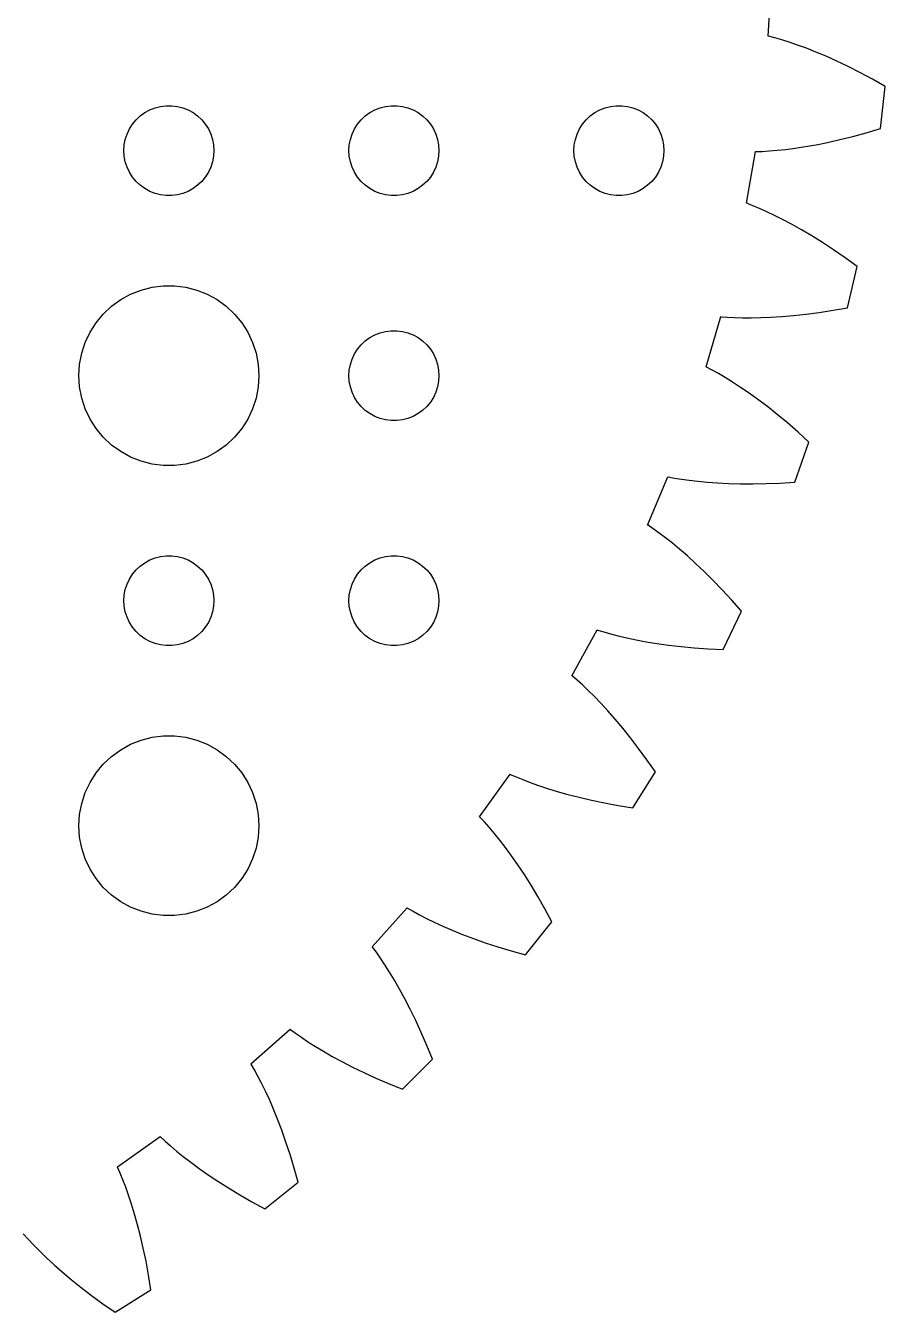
# Model space of a CAD drawing. Header units: metres. Extents: x -54 to 54, y 56 to 164.
# Drawn here: x 25.23 to 53.88, y 63.78 to 106.66 of the extents above; entities that cross this region are included whole.
import ezdxf

# ---------------------------------------------------------------- set-up
doc = ezdxf.new("R2010")
doc.units = ezdxf.units.M

msp = doc.modelspace()

# ---------------------------------------------------------------- linework, layer by layer
for p, q in [((49.9756, 106.319), (50.0776, 108.062)), ((49.9895, 106.318), (49.9756, 106.319)), ((50.1962, 106.262), (49.9895, 106.318)), ((50.4259, 106.195), (50.1962, 106.262)), ((50.6782, 106.114), (50.4259, 106.195)), ((50.9527, 106.02), (50.6782, 106.114)), ((51.2488, 105.911), (50.9527, 106.02)), ((51.5659, 105.785), (51.2488, 105.911)), ((51.9036, 105.643), (51.5659, 105.785)), ((52.2611, 105.482), (51.9036, 105.643)), ((52.6378, 105.303), (52.2611, 105.482)), ((53.0331, 105.104), (52.6378, 105.303)), ((53.4461, 104.884), (53.0331, 105.104)), ((53.8762, 104.642), (53.4461, 104.884)), ((53.7177, 103.236), (53.8762, 104.642)), ((29.0439, 103.656), (29.1963, 103.766)), ((29.1963, 103.766), (29.3613, 103.857)), ((29.3613, 103.857), (29.5365, 103.927)), ((29.5365, 103.927), (29.7189, 103.973)), ((29.7189, 103.973), (29.9058, 103.997)), ((29.9058, 103.997), (30.0942, 103.997)), ((30.0942, 103.997), (30.2811, 103.973)), ((30.2811, 103.973), (30.4635, 103.927)), ((30.4635, 103.927), (30.6387, 103.857)), ((30.6387, 103.857), (30.8037, 103.766)), ((30.8037, 103.766), (30.9561, 103.656)), ((36.5439, 103.656), (36.6963, 103.766)), ((36.6963, 103.766), (36.8613, 103.857)), ((36.8613, 103.857), (37.0365, 103.927)), ((37.0365, 103.927), (37.2189, 103.973)), ((37.2189, 103.973), (37.4058, 103.997)), ((37.4058, 103.997), (37.5942, 103.997)), ((37.5942, 103.997), (37.7811, 103.973)), ((37.7811, 103.973), (37.9635, 103.927)), ((37.9635, 103.927), (38.1387, 103.857)), ((38.1387, 103.857), (38.3037, 103.766)), ((38.3037, 103.766), (38.4561, 103.656)), ((44.0439, 103.656), (44.1963, 103.766)), ((44.1963, 103.766), (44.3613, 103.857)), ((44.3613, 103.857), (44.5365, 103.927)), ((44.5365, 103.927), (44.7189, 103.973)), ((44.7189, 103.973), (44.9058, 103.997)), ((44.9058, 103.997), (45.0942, 103.997)), ((45.0942, 103.997), (45.2811, 103.973)), ((45.2811, 103.973), (45.4635, 103.927)), ((45.4635, 103.927), (45.6387, 103.857)), ((45.6387, 103.857), (45.8037, 103.766)), ((45.8037, 103.766), (45.9561, 103.656)), ((28.6855, 103.223), (28.7865, 103.382)), ((28.7865, 103.382), (28.9065, 103.527)), ((28.9065, 103.527), (29.0439, 103.656)), ((30.9561, 103.656), (31.0934, 103.527)), ((31.0934, 103.527), (31.2135, 103.382)), ((31.2135, 103.382), (31.3145, 103.223)), ((36.1855, 103.223), (36.2865, 103.382)), ((36.2865, 103.382), (36.4065, 103.527)), ((36.4065, 103.527), (36.5439, 103.656)), ((38.4561, 103.656), (38.5934, 103.527)), ((38.5934, 103.527), (38.7135, 103.382)), ((38.7135, 103.382), (38.8145, 103.223)), ((43.6855, 103.223), (43.7865, 103.382)), ((43.7865, 103.382), (43.9065, 103.527)), ((43.9065, 103.527), (44.0439, 103.656)), ((45.9561, 103.656), (46.0934, 103.527)), ((46.0934, 103.527), (46.2135, 103.382)), ((46.2135, 103.382), (46.3145, 103.223)), ((28.5471, 102.873), (28.6053, 103.052)), ((28.6053, 103.052), (28.6855, 103.223)), ((31.3145, 103.223), (31.3947, 103.052)), ((31.3947, 103.052), (31.4529, 102.873)), ((36.0471, 102.873), (36.1053, 103.052)), ((36.1053, 103.052), (36.1855, 103.223)), ((38.8145, 103.223), (38.8947, 103.052)), ((38.8947, 103.052), (38.9529, 102.873)), ((43.5471, 102.873), (43.6053, 103.052)), ((43.6053, 103.052), (43.6855, 103.223)), ((46.3145, 103.223), (46.3947, 103.052)), ((46.3947, 103.052), (46.4529, 102.873)), ((52.3632, 102.866), (52.7929, 102.973)), ((52.7929, 102.973), (53.2446, 103.095)), ((53.2446, 103.095), (53.7177, 103.236)), ((28.5, 102.5), (28.5118, 102.688)), ((28.5118, 102.312), (28.5, 102.5)), ((28.5118, 102.688), (28.5471, 102.873)), ((31.4529, 102.873), (31.4882, 102.688)), ((31.4882, 102.688), (31.5, 102.5)), ((31.5, 102.5), (31.4882, 102.312)), ((36, 102.5), (36.0118, 102.688)), ((36.0118, 102.312), (36, 102.5)), ((36.0118, 102.688), (36.0471, 102.873)), ((38.9529, 102.873), (38.9882, 102.688)), ((38.9882, 102.688), (39, 102.5)), ((39, 102.5), (38.9882, 102.312)), ((43.5, 102.5), (43.5118, 102.688)), ((43.5118, 102.312), (43.5, 102.5)), ((43.5118, 102.688), (43.5471, 102.873)), ((46.4529, 102.873), (46.4882, 102.688)), ((46.4882, 102.688), (46.5, 102.5)), ((46.5, 102.5), (46.4882, 102.312)), ((49.7694, 102.474), (50.0084, 102.489)), ((50.0084, 102.489), (50.2723, 102.511)), ((50.2723, 102.511), (50.5608, 102.542)), ((50.5608, 102.542), (50.8738, 102.583)), ((50.8738, 102.583), (51.2109, 102.635)), ((51.2109, 102.635), (51.5718, 102.698)), ((51.5718, 102.698), (51.9561, 102.775)), ((51.9561, 102.775), (52.3632, 102.866)), ((28.5471, 102.127), (28.5118, 102.312)), ((28.6053, 101.948), (28.5471, 102.127)), ((31.4529, 102.127), (31.3947, 101.948)), ((31.4882, 102.312), (31.4529, 102.127)), ((36.0471, 102.127), (36.0118, 102.312)), ((36.1053, 101.948), (36.0471, 102.127)), ((38.9529, 102.127), (38.8947, 101.948)), ((38.9882, 102.312), (38.9529, 102.127)), ((43.5471, 102.127), (43.5118, 102.312)), ((43.6053, 101.948), (43.5471, 102.127)), ((46.4529, 102.127), (46.3947, 101.948)), ((46.4882, 102.312), (46.4529, 102.127)), ((49.2491, 100.746), (49.5458, 102.468)), ((49.5458, 102.468), (49.5556, 102.466)), ((49.5556, 102.466), (49.7694, 102.474)), ((28.6855, 101.777), (28.6053, 101.948)), ((28.7865, 101.618), (28.6855, 101.777)), ((31.3145, 101.777), (31.2135, 101.618)), ((31.3947, 101.948), (31.3145, 101.777)), ((36.1855, 101.777), (36.1053, 101.948)), ((36.2865, 101.618), (36.1855, 101.777)), ((38.8145, 101.777), (38.7135, 101.618)), ((38.8947, 101.948), (38.8145, 101.777)), ((43.6855, 101.777), (43.6053, 101.948)), ((43.7865, 101.618), (43.6855, 101.777)), ((46.3145, 101.777), (46.2135, 101.618)), ((46.3947, 101.948), (46.3145, 101.777)), ((28.9065, 101.473), (28.7865, 101.618)), ((29.0439, 101.344), (28.9065, 101.473)), ((29.1963, 101.234), (29.0439, 101.344)), ((29.3613, 101.143), (29.1963, 101.234)), ((30.8037, 101.234), (30.6387, 101.143)), ((30.9561, 101.344), (30.8037, 101.234)), ((31.0934, 101.473), (30.9561, 101.344)), ((31.2135, 101.618), (31.0934, 101.473)), ((36.4065, 101.473), (36.2865, 101.618)), ((36.5439, 101.344), (36.4065, 101.473)), ((36.6963, 101.234), (36.5439, 101.344)), ((36.8613, 101.143), (36.6963, 101.234)), ((38.3037, 101.234), (38.1387, 101.143)), ((38.4561, 101.344), (38.3037, 101.234)), ((38.5934, 101.473), (38.4561, 101.344)), ((38.7135, 101.618), (38.5934, 101.473)), ((43.9065, 101.473), (43.7865, 101.618)), ((44.0439, 101.344), (43.9065, 101.473)), ((44.1963, 101.234), (44.0439, 101.344)), ((44.3613, 101.143), (44.1963, 101.234)), ((45.8037, 101.234), (45.6387, 101.143)), ((45.9561, 101.344), (45.8037, 101.234)), ((46.0934, 101.473), (45.9561, 101.344)), ((46.2135, 101.618), (46.0934, 101.473)), ((29.5365, 101.073), (29.3613, 101.143)), ((29.7189, 101.027), (29.5365, 101.073)), ((29.9058, 101.003), (29.7189, 101.027)), ((30.0942, 101.003), (29.9058, 101.003)), ((30.2811, 101.027), (30.0942, 101.003)), ((30.4635, 101.073), (30.2811, 101.027)), ((30.6387, 101.143), (30.4635, 101.073)), ((37.0365, 101.073), (36.8613, 101.143)), ((37.2189, 101.027), (37.0365, 101.073)), ((37.4058, 101.003), (37.2189, 101.027)), ((37.5942, 101.003), (37.4058, 101.003)), ((37.7811, 101.027), (37.5942, 101.003)), ((37.9635, 101.073), (37.7811, 101.027)), ((38.1387, 101.143), (37.9635, 101.073)), ((44.5365, 101.073), (44.3613, 101.143)), ((44.7189, 101.027), (44.5365, 101.073)), ((44.9058, 101.003), (44.7189, 101.027)), ((45.0942, 101.003), (44.9058, 101.003)), ((45.2811, 101.027), (45.0942, 101.003)), ((45.4635, 101.073), (45.2811, 101.027)), ((45.6387, 101.143), (45.4635, 101.073)), ((49.2629, 100.744), (49.2491, 100.746)), ((49.4621, 100.665), (49.2629, 100.744)), ((49.6828, 100.573), (49.4621, 100.665)), ((49.9245, 100.465), (49.6828, 100.573)), ((50.1867, 100.34), (49.9245, 100.465)), ((50.4687, 100.198), (50.1867, 100.34)), ((50.7698, 100.038), (50.4687, 100.198)), ((51.0894, 99.8589), (50.7698, 100.038)), ((51.4267, 99.6595), (51.0894, 99.8589)), ((51.7809, 99.4391), (51.4267, 99.6595)), ((52.1514, 99.1967), (51.7809, 99.4391)), ((52.5372, 98.9316), (52.1514, 99.1967)), ((52.9374, 98.643), (52.5372, 98.9316)), ((52.6226, 97.2636), (52.9374, 98.643)), ((28.7227, 97.7145), (29.0729, 97.8532)), ((29.0729, 97.8532), (29.4379, 97.9469)), ((29.4379, 97.9469), (29.8116, 97.9941)), ((29.8116, 97.9941), (30.1884, 97.9941)), ((30.1884, 97.9941), (30.5621, 97.9469)), ((30.5621, 97.9469), (30.927, 97.8532)), ((30.927, 97.8532), (31.2773, 97.7145)), ((28.0877, 97.3116), (28.3925, 97.533)), ((28.3925, 97.533), (28.7227, 97.7145)), ((31.2773, 97.7145), (31.6075, 97.533)), ((31.6075, 97.533), (31.9123, 97.3116)), ((27.5729, 96.7634), (27.8131, 97.0536)), ((27.8131, 97.0536), (28.0877, 97.3116)), ((31.9123, 97.3116), (32.1869, 97.0536)), ((32.1869, 97.0536), (32.427, 96.7634)), ((47.9034, 95.2905), (48.3909, 96.9677)), ((48.3909, 96.9677), (48.4005, 96.9651)), ((48.4005, 96.9651), (48.6139, 96.9494)), ((48.6139, 96.9494), (48.853, 96.9372)), ((48.853, 96.9372), (49.1177, 96.9297)), ((49.1177, 96.9297), (49.4079, 96.9281)), ((49.4079, 96.9281), (49.7235, 96.9335)), ((49.7235, 96.9335), (50.0643, 96.9471)), ((50.0643, 96.9471), (50.43, 96.9699)), ((50.43, 96.9699), (50.8204, 97.0033)), ((50.8204, 97.0033), (51.2352, 97.0482)), ((51.2352, 97.0482), (51.6741, 97.1058)), ((51.6741, 97.1058), (52.1367, 97.1772)), ((52.1367, 97.1772), (52.6226, 97.2636)), ((27.3711, 96.4453), (27.5729, 96.7634)), ((32.427, 96.7634), (32.6289, 96.4453)), ((37.2189, 96.4734), (37.4058, 96.4971)), ((37.4058, 96.4971), (37.5942, 96.4971)), ((37.5942, 96.4971), (37.7811, 96.4734)), ((27.0942, 95.7461), (27.2107, 96.1044)), ((27.2107, 96.1044), (27.3711, 96.4453)), ((32.6289, 96.4453), (32.7893, 96.1044)), ((32.7893, 96.1044), (32.9057, 95.7461)), ((36.4065, 96.0268), (36.5439, 96.1558)), ((36.5439, 96.1558), (36.6963, 96.2665)), ((36.6963, 96.2665), (36.8613, 96.3573)), ((36.8613, 96.3573), (37.0365, 96.4266)), ((37.0365, 96.4266), (37.2189, 96.4734)), ((37.7811, 96.4734), (37.9635, 96.4266)), ((37.9635, 96.4266), (38.1387, 96.3573)), ((38.1387, 96.3573), (38.3037, 96.2665)), ((38.3037, 96.2665), (38.4561, 96.1558)), ((38.4561, 96.1558), (38.5934, 96.0268)), ((27.0237, 95.376), (27.0942, 95.7461)), ((32.9057, 95.7461), (32.9763, 95.376)), ((36.1053, 95.5522), (36.1855, 95.7226)), ((36.1855, 95.7226), (36.2865, 95.8817)), ((36.2865, 95.8817), (36.4065, 96.0268)), ((38.5934, 96.0268), (38.7135, 95.8817)), ((38.7135, 95.8817), (38.8145, 95.7226)), ((38.8145, 95.7226), (38.8947, 95.5522)), ((27, 95), (27.0237, 95.376)), ((32.9763, 95.376), (33, 95)), ((36.0118, 95.188), (36.0471, 95.373)), ((36.0471, 95.373), (36.1053, 95.5522)), ((38.8947, 95.5522), (38.9529, 95.373)), ((38.9529, 95.373), (38.9882, 95.188)), ((47.9168, 95.2864), (47.9034, 95.2905)), ((48.1059, 95.1861), (47.9168, 95.2864)), ((27.0237, 94.624), (27, 95)), ((33, 95), (32.9763, 94.624)), ((36, 95), (36.0118, 95.188)), ((36.0118, 94.812), (36, 95)), ((36.0471, 94.627), (36.0118, 94.812)), ((38.9882, 94.812), (38.9529, 94.627)), ((38.9882, 95.188), (39, 95)), ((39, 95), (38.9882, 94.812)), ((48.3148, 95.0692), (48.1059, 95.1861)), ((48.543, 94.9348), (48.3148, 95.0692)), ((48.7896, 94.7817), (48.543, 94.9348)), ((49.0539, 94.6092), (48.7896, 94.7817)), ((27.0942, 94.2539), (27.0237, 94.624)), ((32.9763, 94.624), (32.9057, 94.2539)), ((36.1053, 94.4478), (36.0471, 94.627)), ((36.1855, 94.2774), (36.1053, 94.4478)), ((38.8947, 94.4478), (38.8145, 94.2774)), ((38.9529, 94.627), (38.8947, 94.4478)), ((49.3352, 94.4165), (49.0539, 94.6092)), ((49.6327, 94.2025), (49.3352, 94.4165)), ((27.2107, 93.8956), (27.0942, 94.2539)), ((32.9057, 94.2539), (32.7893, 93.8956)), ((36.2865, 94.1183), (36.1855, 94.2774)), ((36.4065, 93.9732), (36.2865, 94.1183)), ((36.5439, 93.8442), (36.4065, 93.9732)), ((38.5934, 93.9732), (38.4561, 93.8442)), ((38.7135, 94.1183), (38.5934, 93.9732)), ((38.8145, 94.2774), (38.7135, 94.1183)), ((49.9456, 93.9666), (49.6327, 94.2025)), ((50.2729, 93.7078), (49.9456, 93.9666)), ((27.3711, 93.5547), (27.2107, 93.8956)), ((27.5729, 93.2366), (27.3711, 93.5547)), ((32.6289, 93.5547), (32.427, 93.2366)), ((32.7893, 93.8956), (32.6289, 93.5547)), ((36.6963, 93.7335), (36.5439, 93.8442)), ((36.8613, 93.6428), (36.6963, 93.7335)), ((37.0365, 93.5734), (36.8613, 93.6428)), ((37.2189, 93.5266), (37.0365, 93.5734)), ((37.4058, 93.503), (37.2189, 93.5266)), ((37.5942, 93.503), (37.4058, 93.503)), ((37.7811, 93.5266), (37.5942, 93.503)), ((37.9635, 93.5734), (37.7811, 93.5266)), ((38.1387, 93.6428), (37.9635, 93.5734)), ((38.3037, 93.7335), (38.1387, 93.6428)), ((38.4561, 93.8442), (38.3037, 93.7335)), ((50.6139, 93.4256), (50.2729, 93.7078)), ((27.8131, 92.9464), (27.5729, 93.2366)), ((32.427, 93.2366), (32.1869, 92.9464)), ((50.9676, 93.1189), (50.6139, 93.4256)), ((51.333, 92.7873), (50.9676, 93.1189)), ((28.0877, 92.6885), (27.8131, 92.9464)), ((28.3925, 92.467), (28.0877, 92.6885)), ((31.9123, 92.6885), (31.6075, 92.467)), ((32.1869, 92.9464), (31.9123, 92.6885)), ((50.8657, 91.4518), (51.333, 92.7873)), ((28.7227, 92.2855), (28.3925, 92.467)), ((29.0729, 92.1468), (28.7227, 92.2855)), ((31.2773, 92.2855), (30.927, 92.1468)), ((31.6075, 92.467), (31.2773, 92.2855)), ((29.4379, 92.0531), (29.0729, 92.1468)), ((29.8116, 92.0059), (29.4379, 92.0531)), ((30.1884, 92.0059), (29.8116, 92.0059)), ((30.5621, 92.0531), (30.1884, 92.0059)), ((30.927, 92.1468), (30.5621, 92.0531)), ((45.9553, 90.0195), (46.6275, 91.6316)), ((46.6275, 91.6316), (46.6367, 91.6279)), ((46.6367, 91.6279), (46.847, 91.5884)), ((46.847, 91.5884), (47.0833, 91.5495)), ((47.0833, 91.5495), (47.3455, 91.5125)), ((47.3455, 91.5125), (47.6337, 91.4783)), ((47.6337, 91.4783), (47.9479, 91.4484)), ((47.9479, 91.4484), (48.288, 91.4237)), ((48.288, 91.4237), (48.654, 91.4055)), ((48.654, 91.4055), (49.0457, 91.3949)), ((49.0457, 91.3949), (49.463, 91.3931)), ((49.463, 91.3931), (49.9055, 91.4012)), ((49.9055, 91.4012), (50.3732, 91.4204)), ((50.3732, 91.4204), (50.8657, 91.4518)), ((45.9681, 90.0139), (45.9553, 90.0195)), ((46.1448, 89.8931), (45.9681, 90.0139)), ((46.3393, 89.7536), (46.1448, 89.8931)), ((46.551, 89.5944), (46.3393, 89.7536)), ((46.7789, 89.4147), (46.551, 89.5944)), ((47.0222, 89.2137), (46.7789, 89.4147)), ((47.2802, 88.9907), (47.0222, 89.2137)), ((29.0439, 88.6558), (29.1963, 88.7665)), ((29.1963, 88.7665), (29.3613, 88.8573)), ((29.3613, 88.8573), (29.5365, 88.9266)), ((29.5365, 88.9266), (29.7189, 88.9734)), ((29.7189, 88.9734), (29.9058, 88.997)), ((29.9058, 88.997), (30.0942, 88.997)), ((30.0942, 88.997), (30.2811, 88.9734)), ((30.2811, 88.9734), (30.4635, 88.9266)), ((30.4635, 88.9266), (30.6387, 88.8573)), ((30.6387, 88.8573), (30.8037, 88.7665)), ((30.8037, 88.7665), (30.9561, 88.6558)), ((36.5439, 88.6558), (36.6963, 88.7665)), ((36.6963, 88.7665), (36.8613, 88.8573)), ((36.8613, 88.8573), (37.0365, 88.9266)), ((37.0365, 88.9266), (37.2189, 88.9734)), ((37.2189, 88.9734), (37.4058, 88.997)), ((37.4058, 88.997), (37.5942, 88.997)), ((37.5942, 88.997), (37.7811, 88.9734)), ((37.7811, 88.9734), (37.9635, 88.9266)), ((37.9635, 88.9266), (38.1387, 88.8573)), ((38.1387, 88.8573), (38.3037, 88.7665)), ((38.3037, 88.7665), (38.4561, 88.6558)), ((47.5519, 88.7448), (47.2802, 88.9907)), ((28.6855, 88.2226), (28.7865, 88.3817)), ((28.7865, 88.3817), (28.9065, 88.5268)), ((28.9065, 88.5268), (29.0439, 88.6558)), ((30.9561, 88.6558), (31.0934, 88.5268)), ((31.0934, 88.5268), (31.2135, 88.3817)), ((31.2135, 88.3817), (31.3145, 88.2226)), ((36.1855, 88.2226), (36.2865, 88.3817)), ((36.2865, 88.3817), (36.4065, 88.5268)), ((36.4065, 88.5268), (36.5439, 88.6558)), ((38.4561, 88.6558), (38.5934, 88.5268)), ((38.5934, 88.5268), (38.7135, 88.3817)), ((38.7135, 88.3817), (38.8145, 88.2226)), ((47.8363, 88.4753), (47.5519, 88.7448)), ((48.1327, 88.1815), (47.8363, 88.4753)), ((28.5471, 87.873), (28.6053, 88.0522)), ((28.6053, 88.0522), (28.6855, 88.2226)), ((31.3145, 88.2226), (31.3947, 88.0522)), ((31.3947, 88.0522), (31.4529, 87.873)), ((36.0471, 87.873), (36.1053, 88.0522)), ((36.1053, 88.0522), (36.1855, 88.2226)), ((38.8145, 88.2226), (38.8947, 88.0522)), ((38.8947, 88.0522), (38.9529, 87.873)), ((48.4399, 87.8628), (48.1327, 88.1815)), ((28.5, 87.5), (28.5118, 87.688)), ((28.5118, 87.312), (28.5, 87.5)), ((28.5118, 87.688), (28.5471, 87.873)), ((31.4529, 87.873), (31.4882, 87.688)), ((31.4882, 87.688), (31.5, 87.5)), ((31.5, 87.5), (31.4882, 87.312)), ((36, 87.5), (36.0118, 87.688)), ((36.0118, 87.312), (36, 87.5)), ((36.0118, 87.688), (36.0471, 87.873)), ((38.9529, 87.873), (38.9882, 87.688)), ((38.9882, 87.688), (39, 87.5)), ((39, 87.5), (38.9882, 87.312)), ((48.757, 87.5185), (48.4399, 87.8628)), ((49.083, 87.1481), (48.757, 87.5185)), ((28.5471, 87.127), (28.5118, 87.312)), ((28.6053, 86.9478), (28.5471, 87.127)), ((31.4529, 87.127), (31.3947, 86.9478)), ((31.4882, 87.312), (31.4529, 87.127)), ((36.0471, 87.127), (36.0118, 87.312)), ((36.1053, 86.9478), (36.0471, 87.127)), ((38.9529, 87.127), (38.8947, 86.9478)), ((38.9882, 87.312), (38.9529, 87.127)), ((48.4691, 85.8733), (49.083, 87.1481)), ((28.6855, 86.7774), (28.6053, 86.9478)), ((28.7865, 86.6183), (28.6855, 86.7774)), ((28.9065, 86.4732), (28.7865, 86.6183)), ((31.2135, 86.6183), (31.0934, 86.4732)), ((31.3145, 86.7774), (31.2135, 86.6183)), ((31.3947, 86.9478), (31.3145, 86.7774)), ((36.1855, 86.7774), (36.1053, 86.9478)), ((36.2865, 86.6183), (36.1855, 86.7774)), ((36.4065, 86.4732), (36.2865, 86.6183)), ((38.7135, 86.6183), (38.5934, 86.4732)), ((38.8145, 86.7774), (38.7135, 86.6183)), ((38.8947, 86.9478), (38.8145, 86.7774)), ((29.0439, 86.3442), (28.9065, 86.4732)), ((29.1963, 86.2335), (29.0439, 86.3442)), ((29.3613, 86.1428), (29.1963, 86.2335)), ((30.8037, 86.2335), (30.6387, 86.1428)), ((30.9561, 86.3442), (30.8037, 86.2335)), ((31.0934, 86.4732), (30.9561, 86.3442)), ((36.5439, 86.3442), (36.4065, 86.4732)), ((36.6963, 86.2335), (36.5439, 86.3442)), ((36.8613, 86.1428), (36.6963, 86.2335)), ((38.3037, 86.2335), (38.1387, 86.1428)), ((38.4561, 86.3442), (38.3037, 86.2335)), ((38.5934, 86.4732), (38.4561, 86.3442)), ((43.4292, 84.9998), (44.2777, 86.5264)), ((44.2777, 86.5264), (44.2864, 86.5218)), ((44.2864, 86.5218), (44.491, 86.459)), ((44.491, 86.459), (44.7214, 86.3939)), ((44.7214, 86.3939), (44.9778, 86.3277)), ((44.9778, 86.3277), (45.2604, 86.2615)), ((45.2604, 86.2615), (45.5693, 86.1966)), ((45.5693, 86.1966), (45.9045, 86.134)), ((29.5365, 86.0734), (29.3613, 86.1428)), ((29.7189, 86.0266), (29.5365, 86.0734)), ((29.9058, 86.003), (29.7189, 86.0266)), ((30.0942, 86.003), (29.9058, 86.003)), ((30.2811, 86.0266), (30.0942, 86.003)), ((30.4635, 86.0734), (30.2811, 86.0266)), ((30.6387, 86.1428), (30.4635, 86.0734)), ((37.0365, 86.0734), (36.8613, 86.1428)), ((37.2189, 86.0266), (37.0365, 86.0734)), ((37.4058, 86.003), (37.2189, 86.0266)), ((37.5942, 86.003), (37.4058, 86.003)), ((37.7811, 86.0266), (37.5942, 86.003)), ((37.9635, 86.0734), (37.7811, 86.0266)), ((38.1387, 86.1428), (37.9635, 86.0734)), ((45.9045, 86.134), (46.2661, 86.0749)), ((46.2661, 86.0749), (46.6542, 86.0205)), ((46.6542, 86.0205), (47.0686, 85.972)), ((47.0686, 85.972), (47.5093, 85.9305)), ((47.5093, 85.9305), (47.9762, 85.8972)), ((47.9762, 85.8972), (48.4691, 85.8733)), ((43.4414, 84.9928), (43.4292, 84.9998)), ((43.6034, 84.853), (43.4414, 84.9928)), ((43.7811, 84.6925), (43.6034, 84.853)), ((43.9736, 84.5106), (43.7811, 84.6925)), ((44.1799, 84.3066), (43.9736, 84.5106)), ((44.3992, 84.0796), (44.1799, 84.3066)), ((44.6306, 83.8291), (44.3992, 84.0796)), ((44.873, 83.5543), (44.6306, 83.8291)), ((45.1255, 83.2546), (44.873, 83.5543)), ((45.3871, 82.9295), (45.1255, 83.2546)), ((28.7227, 82.7145), (29.0729, 82.8532)), ((29.0729, 82.8532), (29.4379, 82.9469)), ((29.4379, 82.9469), (29.8116, 82.9941)), ((29.8116, 82.9941), (30.1884, 82.9941)), ((30.1884, 82.9941), (30.5621, 82.9469)), ((30.5621, 82.9469), (30.927, 82.8532)), ((30.927, 82.8532), (31.2773, 82.7145)), ((45.6567, 82.5785), (45.3871, 82.9295)), ((28.0877, 82.3116), (28.3925, 82.533)), ((28.3925, 82.533), (28.7227, 82.7145)), ((31.2773, 82.7145), (31.6075, 82.533)), ((31.6075, 82.533), (31.9123, 82.3116)), ((45.9333, 82.2008), (45.6567, 82.5785)), ((27.5729, 81.7634), (27.8131, 82.0536)), ((27.8131, 82.0536), (28.0877, 82.3116)), ((31.9123, 82.3116), (32.1869, 82.0536)), ((32.1869, 82.0536), (32.427, 81.7634)), ((46.2158, 81.7962), (45.9333, 82.2008)), ((27.3711, 81.4453), (27.5729, 81.7634)), ((32.427, 81.7634), (32.6289, 81.4453)), ((40.357, 80.2944), (41.3711, 81.7165)), ((41.3711, 81.7165), (41.3792, 81.7109)), ((41.3792, 81.7109), (41.5755, 81.6256)), ((41.5755, 81.6256), (41.7972, 81.5351)), ((41.7972, 81.5351), (42.0445, 81.4406)), ((45.463, 80.5982), (46.2158, 81.7962)), ((27.0942, 80.7461), (27.2107, 81.1044)), ((27.2107, 81.1044), (27.3711, 81.4453)), ((32.6289, 81.4453), (32.7893, 81.1044)), ((32.7893, 81.1044), (32.9057, 80.7461)), ((42.0445, 81.4406), (42.3179, 81.3432)), ((42.3179, 81.3432), (42.6176, 81.2441)), ((42.6176, 81.2441), (42.9437, 81.1444)), ((42.9437, 81.1444), (43.2965, 81.0452)), ((43.2965, 81.0452), (43.676, 80.9477)), ((27.0237, 80.376), (27.0942, 80.7461)), ((32.9057, 80.7461), (32.9763, 80.376)), ((43.676, 80.9477), (44.0824, 80.8531)), ((44.0824, 80.8531), (44.5157, 80.7625)), ((44.5157, 80.7625), (44.9759, 80.6771)), ((44.9759, 80.6771), (45.463, 80.5982)), ((27, 80), (27.0237, 80.376)), ((32.9763, 80.376), (33, 80)), ((40.3683, 80.2861), (40.357, 80.2944)), ((40.5137, 80.1291), (40.3683, 80.2861)), ((27.0237, 79.624), (27, 80)), ((33, 80), (32.9763, 79.624)), ((40.6723, 79.9497), (40.5137, 80.1291)), ((40.8432, 79.7474), (40.6723, 79.9497)), ((27.0942, 79.2539), (27.0237, 79.624)), ((32.9763, 79.624), (32.9057, 79.2539)), ((41.0254, 79.5215), (40.8432, 79.7474)), ((41.2179, 79.2714), (41.0254, 79.5215)), ((27.2107, 78.8956), (27.0942, 79.2539)), ((32.9057, 79.2539), (32.7893, 78.8956)), ((41.4198, 78.9966), (41.2179, 79.2714)), ((41.6299, 78.6964), (41.4198, 78.9966)), ((27.3711, 78.5547), (27.2107, 78.8956)), ((27.5729, 78.2366), (27.3711, 78.5547)), ((32.6289, 78.5547), (32.427, 78.2366)), ((32.7893, 78.8956), (32.6289, 78.5547)), ((41.8473, 78.3703), (41.6299, 78.6964)), ((27.8131, 77.9464), (27.5729, 78.2366)), ((32.427, 78.2366), (32.1869, 77.9464)), ((42.0708, 78.018), (41.8473, 78.3703)), ((28.0877, 77.6885), (27.8131, 77.9464)), ((28.3925, 77.467), (28.0877, 77.6885)), ((31.9123, 77.6885), (31.6075, 77.467)), ((32.1869, 77.9464), (31.9123, 77.6885)), ((42.2994, 77.6389), (42.0708, 78.018)), ((42.532, 77.2327), (42.2994, 77.6389)), ((28.7227, 77.2855), (28.3925, 77.467)), ((29.0729, 77.1468), (28.7227, 77.2855)), ((31.2773, 77.2855), (30.927, 77.1468)), ((31.6075, 77.467), (31.2773, 77.2855)), ((36.7773, 75.9627), (37.9442, 77.2623)), ((37.9442, 77.2623), (37.9517, 77.2558)), ((37.9517, 77.2558), (38.1371, 77.149)), ((42.7674, 76.799), (42.532, 77.2327)), ((29.4379, 77.0531), (29.0729, 77.1468)), ((29.8116, 77.0059), (29.4379, 77.0531)), ((30.1884, 77.0059), (29.8116, 77.0059)), ((30.5621, 77.0531), (30.1884, 77.0059)), ((30.927, 77.1468), (30.5621, 77.0531)), ((38.1371, 77.149), (38.3473, 77.0343)), ((38.3473, 77.0343), (38.5825, 76.9127)), ((38.5825, 76.9127), (38.8433, 76.7853)), ((38.8433, 76.7853), (39.13, 76.6533)), ((41.8852, 75.6928), (42.7674, 76.799)), ((39.13, 76.6533), (39.4429, 76.5176)), ((39.4429, 76.5176), (39.7823, 76.3795)), ((39.7823, 76.3795), (40.1485, 76.2402)), ((36.7876, 75.9531), (36.7773, 75.9627)), ((36.9144, 75.7808), (36.7876, 75.9531)), ((40.1485, 76.2402), (40.5418, 76.1007)), ((40.5418, 76.1007), (40.9622, 75.9621)), ((40.9622, 75.9621), (41.41, 75.8258)), ((37.052, 75.5848), (36.9144, 75.7808)), ((37.1991, 75.3647), (37.052, 75.5848)), ((41.41, 75.8258), (41.8852, 75.6928)), ((37.3549, 75.1198), (37.1991, 75.3647)), ((37.5182, 74.8497), (37.3549, 75.1198)), ((37.688, 74.554), (37.5182, 74.8497)), ((37.8633, 74.2321), (37.688, 74.554)), ((38.0428, 73.8838), (37.8633, 74.2321)), ((38.2254, 73.5087), (38.0428, 73.8838)), ((38.4101, 73.1064), (38.2254, 73.5087)), ((32.735, 72.0589), (34.0402, 73.2197)), ((34.0402, 73.2197), (34.0469, 73.2124)), ((34.0469, 73.2124), (34.2192, 73.0856)), ((34.2192, 73.0856), (34.4152, 72.948)), ((34.4152, 72.948), (34.6353, 72.8009)), ((38.5958, 72.6767), (38.4101, 73.1064)), ((34.6353, 72.8009), (34.8802, 72.6451)), ((34.8802, 72.6451), (35.1503, 72.4818)), ((35.1503, 72.4818), (35.446, 72.312)), ((38.7811, 72.2194), (38.5958, 72.6767)), ((32.7442, 72.0483), (32.735, 72.0589)), ((32.851, 71.8629), (32.7442, 72.0483)), ((35.446, 72.312), (35.7679, 72.1367)), ((35.7679, 72.1367), (36.1162, 71.9572)), ((37.7806, 71.2189), (38.7811, 72.2194)), ((32.9657, 71.6527), (32.851, 71.8629)), ((33.0873, 71.4175), (32.9657, 71.6527)), ((36.1162, 71.9572), (36.4913, 71.7746)), ((36.4913, 71.7746), (36.8936, 71.5899)), ((33.2147, 71.1567), (33.0873, 71.4175)), ((36.8936, 71.5899), (37.3233, 71.4042)), ((37.3233, 71.4042), (37.7806, 71.2189)), ((33.3467, 70.87), (33.2147, 71.1567)), ((33.4824, 70.5571), (33.3467, 70.87)), ((33.6205, 70.2177), (33.4824, 70.5571)), ((33.7598, 69.8515), (33.6205, 70.2177)), ((28.2811, 68.6323), (29.708, 69.6397)), ((29.708, 69.6397), (29.7139, 69.6317)), ((29.7139, 69.6317), (29.8709, 69.4863)), ((29.8709, 69.4863), (30.0503, 69.3277)), ((33.8993, 69.4582), (33.7598, 69.8515)), ((30.0503, 69.3277), (30.2526, 69.1568)), ((30.2526, 69.1568), (30.4785, 68.9746)), ((34.0379, 69.0378), (33.8993, 69.4582)), ((34.1742, 68.59), (34.0379, 69.0378)), ((28.2891, 68.6208), (28.2811, 68.6323)), ((28.3744, 68.4245), (28.2891, 68.6208)), ((30.4785, 68.9746), (30.7286, 68.7821)), ((30.7286, 68.7821), (31.0034, 68.5802)), ((28.4649, 68.2028), (28.3744, 68.4245)), ((28.5594, 67.9555), (28.4649, 68.2028)), ((31.0034, 68.5802), (31.3036, 68.3701)), ((31.3036, 68.3701), (31.6297, 68.1527)), ((34.3072, 68.1148), (34.1742, 68.59)), ((28.6568, 67.6821), (28.5594, 67.9555)), ((31.6297, 68.1527), (31.982, 67.9292)), ((31.982, 67.9292), (32.3611, 67.7006)), ((33.201, 67.2326), (34.3072, 68.1148)), ((28.7559, 67.3824), (28.6568, 67.6821)), ((28.8556, 67.0563), (28.7559, 67.3824)), ((32.3611, 67.7006), (32.7673, 67.468)), ((32.7673, 67.468), (33.201, 67.2326)), ((28.9548, 66.7035), (28.8556, 67.0563)), ((29.0523, 66.324), (28.9548, 66.7035)), ((25.147, 66.3966), (25.3075, 66.2189)), ((25.3075, 66.2189), (25.4894, 66.0264)), ((29.1469, 65.9176), (29.0523, 66.324)), ((25.4894, 66.0264), (25.6934, 65.8201)), ((25.6934, 65.8201), (25.9204, 65.6008)), ((29.2375, 65.4843), (29.1469, 65.9176)), ((25.9204, 65.6008), (26.1709, 65.3694)), ((26.1709, 65.3694), (26.4457, 65.127)), ((29.3229, 65.0241), (29.2375, 65.4843)), ((26.4457, 65.127), (26.7454, 64.8745)), ((26.7454, 64.8745), (27.0705, 64.6129)), ((29.4018, 64.537), (29.3229, 65.0241)), ((27.0705, 64.6129), (27.4215, 64.3433)), ((27.4215, 64.3433), (27.7992, 64.0667)), ((28.2038, 63.7842), (29.4018, 64.537)), ((27.7992, 64.0667), (28.2038, 63.7842))]:
    msp.add_line(p, q)

doc.saveas('drawing.dxf')
